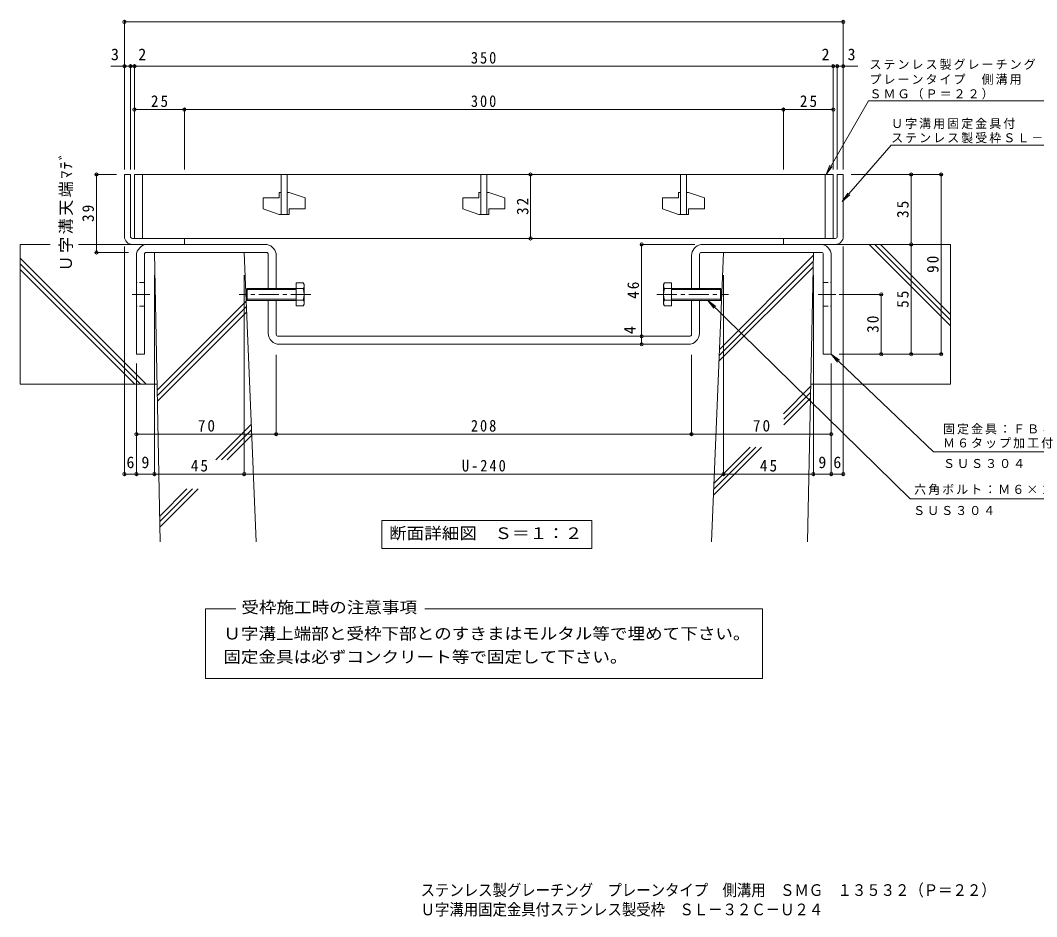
# Model space of a CAD drawing. Units: millimetres, scale not verified. Extents: x -294 to 470, y -388 to 312.
# Drawn here: x -294 to 215, y -388 to 61 of the extents above; entities that cross this region are included whole.
import ezdxf
from ezdxf.enums import TextEntityAlignment as Align

# ---------------------------------------------------------------- set-up
doc = ezdxf.new("R2010")
doc.units = ezdxf.units.MM
doc.header["$LTSCALE"] = 2
doc.header["$PDMODE"] = 32
doc.header["$PDSIZE"] = 1.6
doc.linetypes.add('CHAIN1', pattern=[8, 5, -1, 1, -1])
doc.linetypes.add('DASHED1', pattern=[1.8, 1.2, -0.6])
doc.layers.add('D-0', color=2, linetype='Continuous')
for name, color, linetype, lineweight in [('D-1', 2, 'Continuous', 9), ('D-2', 3, 'Continuous', 9), ('D-4', 7, 'Continuous', 9), ('D-5', 7, 'Continuous', 9), ('D-6', 6, 'Continuous', 9), ('D-8', 3, 'Continuous', 9), ('D-A', 2, 'Continuous', 9)]:
    doc.layers.add(name, color=color, linetype=linetype, lineweight=lineweight)
doc.styles.add('ＭＳ ゴシック', font='')
doc.styles.get('ＭＳ ゴシック').set_extended_font_data('MS Gothic')

msp = doc.modelspace()

# ---------------------------------------------------------------- linework, layer by layer
at = {"layer": 'D-1'}
for p, q in [((-242.13, -47.503), (-242.13, -16.503)), ((-239.13, -16.503), (-242.13, -16.503)), ((-239.13, -47.503), (-239.13, -16.503)), ((114.869, -47.503), (114.869, -16.503)), ((114.869, -16.503), (117.869, -16.503)), ((117.869, -47.503), (117.869, -16.503)), ((-238.13, -48.503), (-212.13, -48.503)), ((-212.13, -51.503), (-212.13, -48.503)), ((113.869, -48.503), (87.869, -48.503)), ((87.869, -51.503), (87.869, -48.503)), ((-238.131, -51.503), (-239.131, -51.503)), ((-212.13, -51.503), (-238.131, -51.503)), ((87.869, -51.503), (113.869, -51.503)), ((113.869, -51.503), (114.87, -51.503))]:
    msp.add_line(p, q, dxfattribs=at)
for centre, radius, start, end in [((-238.13, -47.503), 4, 180, 270), ((-238.13, -47.503), 1, 180, 270), ((113.869, -47.503), 1, 270, 0), ((113.869, -47.503), 4, 270, 0)]:
    msp.add_arc(centre, radius, start, end, dxfattribs=at)
at = {"layer": 'D-2'}
for p, q in [((-237.13, -16.503), (-237.13, -48.503)), ((112.869, -16.503), (-237.13, -16.503)), ((-233.13, -16.503), (-233.13, -48.503)), ((-163.631, -16.503), (-163.631, -36.503)), ((-160.631, -16.503), (-160.631, -36.503)), ((-63.631, -16.503), (-63.631, -36.503)), ((-60.631, -16.503), (-60.631, -36.503)), ((36.369, -16.503), (36.369, -36.503)), ((39.369, -16.503), (39.369, -36.503)), ((108.869, -16.503), (108.869, -48.503)), ((112.869, -16.503), (112.869, -48.503)), ((-172.631, -28.254), (-172.631, -33.753)), ((-172.631, -28.254), (-164.631, -28.254)), ((-164.631, -25.504), (-164.631, -28.254)), ((-163.631, -25.504), (-164.631, -25.504)), ((-159.631, -25.504), (-160.631, -25.504)), ((-159.631, -25.504), (-151.63, -28.254)), ((-151.63, -28.254), (-151.63, -33.753)), ((-72.631, -28.254), (-72.631, -33.753)), ((-72.631, -28.254), (-64.631, -28.254)), ((-64.631, -25.504), (-64.631, -28.254)), ((-63.631, -25.504), (-64.631, -25.504)), ((-59.631, -25.504), (-60.631, -25.504)), ((-59.631, -25.504), (-51.63, -28.254)), ((-51.63, -28.254), (-51.63, -33.753)), ((27.369, -28.254), (27.369, -33.753)), ((27.369, -28.254), (35.369, -28.254)), ((35.369, -25.504), (35.369, -28.254)), ((36.369, -25.504), (35.369, -25.504)), ((40.369, -25.504), (39.369, -25.504)), ((40.369, -25.504), (48.37, -28.254)), ((48.37, -28.254), (48.37, -33.753)), ((-172.631, -33.753), (-164.631, -36.503)), ((-159.631, -33.753), (-159.631, -36.503)), ((-159.631, -33.753), (-151.63, -33.753)), ((-72.631, -33.753), (-64.631, -36.503)), ((-59.631, -33.753), (-59.631, -36.503)), ((-59.631, -33.753), (-51.63, -33.753)), ((27.369, -33.753), (35.369, -36.503)), ((40.369, -33.753), (40.369, -36.503)), ((40.369, -33.753), (48.37, -33.753)), ((-159.631, -36.503), (-164.631, -36.503)), ((-59.631, -36.503), (-64.631, -36.503)), ((40.369, -36.503), (35.369, -36.503)), ((-237.13, -48.503), (112.869, -48.503))]:
    msp.add_line(p, q, dxfattribs=at)
at = {"layer": 'D-4'}
for p, q in [((-242.131, 60.514), (-242.131, -13.912)), ((117.869, 59.914), (-242.131, 59.914)), ((117.869, 60.514), (117.869, -13.912)), ((-249.028, 37.775), (-239.131, 37.775)), ((-239.131, 38.375), (-239.131, -13.912)), ((-237.131, 38.375), (-237.131, -13.912)), ((112.869, 38.375), (112.869, -13.912)), ((114.869, 38.375), (114.869, -13.912)), ((114.869, 37.775), (125.074, 37.775)), ((-212.131, 16.625), (-212.131, -13.912)), ((87.869, 16.625), (87.869, -13.912)), ((-256.731, -16.503), (-246.13, -16.503)), ((-256.131, -55.503), (-256.131, -16.503)), ((-38.745, -48.503), (-38.745, -16.503)), ((167.469, -16.503), (121.869, -16.503)), ((151.869, -51.503), (151.869, -16.503)), ((166.869, -106.503), (166.869, -16.503)), ((-256.731, -55.503), (-240.154, -55.503)), ((-242.131, -167.103), (-242.131, -52.503)), ((16.269, -51.503), (43.469, -51.503)), ((153.148, -51.503), (110.19, -51.503)), ((117.869, -167.103), (117.869, -52.503)), ((151.869, -51.503), (151.869, -106.503)), ((-227.131, -167.103), (-227.131, -66.815)), ((-182.131, -167.103), (-182.131, -66.815)), ((57.869, -167.103), (57.869, -66.815)), ((102.869, -167.103), (102.869, -66.815)), ((137.469, -76.503), (115.74, -76.503)), ((136.869, -106.503), (136.869, -76.503)), ((-166.131, -147.104), (-166.131, -106.789)), ((41.869, -147.104), (41.869, -106.789)), ((167.469, -106.503), (115.74, -106.503)), ((-236.131, -167.103), (-236.131, -111.06)), ((111.869, -167.103), (111.869, -111.06)), ((-236.131, -166.503), (-242.131, -166.503)), ((-182.131, -166.503), (57.869, -166.503)), ((111.869, -166.503), (117.869, -166.503))]:
    msp.add_line(p, q, dxfattribs=at)
for points in [[(-239.131, 37.775), (-237.131, 37.775), (112.869, 37.775), (114.869, 37.775)], [(112.869, 16.025), (87.869, 16.025), (-212.131, 16.025), (-237.131, 16.025)], [(16.869, -101.503), (16.869, -97.503), (16.869, -51.503)], [(-236.131, -146.504), (-166.131, -146.504), (41.869, -146.504), (111.869, -146.504)], [(-236.131, -166.503), (-227.131, -166.503), (-182.131, -166.503)], [(57.869, -166.503), (102.869, -166.503), (111.869, -166.503)]]:
    msp.add_lwpolyline(points, dxfattribs=at)
for p in [(-242.131, 59.914), (117.869, 59.914), (-242.131, 37.775), (-239.131, 37.775), (-237.131, 37.775), (112.869, 37.775), (114.869, 37.775), (117.869, 37.775), (-237.131, 16.025), (-212.131, 16.025), (87.869, 16.025), (112.869, 16.025), (-256.131, -16.503), (-38.745, -16.503), (151.869, -16.503), (166.869, -16.503), (-38.745, -48.503), (16.869, -51.503), (151.869, -51.503), (-256.131, -55.503), (136.869, -76.503), (16.869, -97.503), (16.869, -101.503), (136.869, -106.503), (151.869, -106.503), (166.869, -106.503), (-236.131, -146.504), (-166.131, -146.504), (41.869, -146.504), (111.869, -146.504), (-242.131, -166.503), (-236.131, -166.503), (-227.131, -166.503), (-182.131, -166.503), (57.869, -166.503), (102.869, -166.503), (111.869, -166.503), (117.869, -166.503)]:
    msp.add_point(p, dxfattribs=at)
at = {"layer": 'D-5'}
for p, q in [((109.209, -16.503), (130.494, 20.364)), ((130.494, 20.364), (219.066, 20.364)), ((141.825, -1.828), (117.361, -29.936)), ((141.825, -1.828), (267.112, -1.828)), ((109.209, -16.503), (111.122, -11.884)), ((109.209, -16.503), (112.253, -12.537)), ((117.361, -29.936), (120.123, -25.768)), ((117.361, -29.936), (121.108, -26.625)), ((49.987, -79.503), (53.07, -83.44)), ((111.869, -106.503), (115.005, -110.398)), ((243.809, -155.325), (163.037, -155.325)), ((151.416, -178.937), (231.186, -178.937)), ((-113.2, -189.813), (-8, -189.813)), ((-113.2, -189.813), (-113.2, -203.813)), ((-8, -189.813), (-8, -203.813)), ((-113.2, -203.813), (-8, -203.813)), ((-201.589, -233.955), (-186.372, -233.955)), ((-201.589, -268.877), (-201.589, -233.955)), ((-91.659, -233.955), (77.328, -233.955)), ((77.328, -233.955), (77.328, -268.877)), ((77.328, -268.877), (-201.589, -268.877))]:
    msp.add_line(p, q, dxfattribs=at)
for points in [[(151.416, -178.937), (49.987, -79.503), (53.984, -82.508)], [(163.037, -155.325), (111.869, -106.503), (115.906, -109.453)]]:
    msp.add_lwpolyline(points, dxfattribs=at)
at = {"layer": 'D-6'}
for p, q in [((-294.277, -51.503), (-294.277, -121.503)), ((-279.322, -51.503), (-294.277, -51.503)), ((-228.131, -51.503), (-265.182, -51.503)), ((-224.231, -200.503), (-227.131, -55.503)), ((51.828, -200.503), (57.869, -55.503)), ((57.869, -55.503), (102.869, -55.503)), ((99.969, -200.503), (102.869, -55.503)), ((171.549, -92.218), (130.835, -51.503)), ((171.549, -89.389), (133.664, -51.503)), ((171.549, -86.561), (136.492, -51.503)), ((-231.234, -121.503), (-294.277, -58.461)), ((55.721, -107.07), (102.779, -60.012)), ((55.844, -104.119), (102.837, -57.126)), ((-234.062, -121.503), (-294.277, -61.289)), ((-236.891, -121.503), (-294.277, -64.118)), ((55.598, -110.021), (102.721, -62.898)), ((-225.751, -124.501), (-181.115, -79.866)), ((-225.695, -127.274), (-181.002, -82.582)), ((-225.64, -130.047), (-180.889, -85.297)), ((-225.811, -121.503), (-294.277, -121.503)), ((101.549, -121.503), (171.549, -121.503)), ((87.937, -136.318), (101.525, -122.731)), ((88.009, -139.075), (101.467, -125.617)), ((88.009, -141.904), (101.409, -128.503)), ((-196.367, -159.411), (-178.544, -141.588)), ((-193.538, -159.411), (-178.431, -144.303)), ((-190.71, -159.411), (-178.317, -147.018)), ((52.803, -177.11), (76.902, -153.011)), ((52.925, -174.159), (74.074, -153.011)), ((53.048, -171.207), (71.245, -153.011)), ((-224.49, -187.534), (-210.893, -173.937)), ((-224.434, -190.307), (-208.065, -173.937)), ((-224.379, -193.08), (-205.237, -173.937))]:
    msp.add_line(p, q, dxfattribs=at)
for points in [[(-176.089, -200.503), (-182.131, -55.503), (-227.131, -55.503)], [(103.869, -51.503), (171.549, -51.503), (171.549, -121.503)]]:
    msp.add_lwpolyline(points, dxfattribs=at)
at = {"layer": 'D-8'}
for p, q in [((-171.131, -55.503), (-231.131, -55.503)), ((-171.731, -51.503), (-230.531, -51.503)), ((46.869, -55.503), (106.869, -55.503)), ((47.469, -51.503), (106.269, -51.503)), ((-236.131, -57.103), (-236.131, -106.503)), ((-232.131, -56.503), (-232.131, -106.503)), ((-170.131, -73.503), (-170.131, -56.503)), ((-166.131, -73.503), (-166.131, -57.103)), ((41.869, -73.503), (41.869, -57.103)), ((45.869, -73.503), (45.869, -56.503)), ((107.869, -56.503), (107.869, -106.503)), ((111.869, -57.103), (111.869, -106.503)), ((-170.131, -95.903), (-170.131, -79.503)), ((-166.131, -96.503), (-166.131, -79.503)), ((41.869, -96.503), (41.869, -79.503)), ((45.869, -95.903), (45.869, -79.503)), ((40.869, -97.503), (-165.131, -97.503)), ((40.269, -101.503), (-164.531, -101.503)), ((-236.131, -106.503), (-232.131, -106.503)), ((111.869, -106.503), (107.869, -106.503))]:
    msp.add_line(p, q, dxfattribs=at)
at = {"layer": 'D-8', "linetype": 'DASHED1'}
for p, q in [((-232.131, -70.503), (-236.131, -70.503)), ((107.869, -70.503), (111.869, -70.503)), ((-232.131, -82.503), (-236.131, -82.503)), ((107.869, -82.503), (111.869, -82.503))]:
    msp.add_line(p, q, dxfattribs=at)
at = {"layer": 'D-8', "linetype": 'CHAIN1'}
for p, q in [((-238.33, -76.503), (-229.5, -76.503)), ((114.069, -76.503), (105.239, -76.503))]:
    msp.add_line(p, q, dxfattribs=at)
at = {"layer": 'D-8'}
for centre, radius, start, end in [((-230.531, -57.103), 5.6, 90, 180), ((-231.131, -56.503), 1, 90, 180), ((-171.731, -57.103), 5.6, 79.6124, 90), ((-171.131, -56.503), 1, 0, 90), ((-171.731, -57.103), 5.6, 0, 79.6124), ((47.469, -57.103), 5.6, 100.38759, 180), ((46.869, -56.503), 1, 90, 180), ((47.469, -57.103), 5.6, 90, 100.38759), ((106.269, -57.103), 5.6, 0, 90), ((106.869, -56.503), 1, 0, 90), ((-164.531, -95.903), 5.6, 180, 270), ((-165.131, -96.503), 1, 180, 270), ((40.269, -95.903), 5.6, 270, 0), ((40.869, -96.503), 1, 270, 0)]:
    msp.add_arc(centre, radius, start, end, dxfattribs=at)
at = {"layer": 'D-A'}
for p, q in [((-156.153, -70.73), (-156.153, -82.277)), ((-152.6, -70.73), (-156.153, -70.73)), ((-152.6, -70.73), (-152.153, -71.503)), ((28.339, -70.73), (27.892, -71.503)), ((28.339, -70.73), (31.892, -70.73)), ((31.892, -70.73), (31.892, -82.277)), ((-181.153, -74.045), (-180.612, -73.503)), ((-181.153, -78.962), (-181.153, -74.045)), ((-156.153, -74.045), (-181.153, -74.045)), ((-180.612, -73.503), (-180.612, -79.503)), ((-156.153, -73.503), (-180.612, -73.503)), ((-152.6, -73.617), (-156.153, -73.617)), ((-152.153, -81.503), (-152.153, -71.503)), ((27.892, -81.503), (27.892, -71.503)), ((28.339, -73.617), (31.892, -73.617)), ((31.892, -73.503), (56.35, -73.503)), ((31.892, -74.045), (56.892, -74.045)), ((56.35, -73.503), (56.35, -79.503)), ((56.892, -74.045), (56.35, -73.503)), ((56.892, -78.962), (56.892, -74.045)), ((-181.153, -78.962), (-180.612, -79.503)), ((-156.153, -78.962), (-181.153, -78.962)), ((-156.153, -79.503), (-180.612, -79.503)), ((-152.6, -79.39), (-156.153, -79.39)), ((28.339, -79.39), (31.892, -79.39)), ((31.892, -78.962), (56.892, -78.962)), ((31.892, -79.503), (56.35, -79.503)), ((56.892, -78.962), (56.35, -79.503)), ((-152.6, -82.277), (-156.153, -82.277)), ((-152.153, -81.503), (-152.6, -82.277)), ((27.892, -81.503), (28.339, -82.277)), ((28.339, -82.277), (31.892, -82.277))]:
    msp.add_line(p, q, dxfattribs=at)
at = {"layer": 'D-A', "linetype": 'CHAIN1'}
for p, q in [((-148.792, -76.503), (-184.686, -76.503)), ((24.531, -76.503), (60.425, -76.503))]:
    msp.add_line(p, q, dxfattribs=at)
at = {"layer": 'D-A'}
for centre, radius, start, end in [((-155.551, -72.434), 3.408, 4.38425, 29.99998), ((31.29, -72.434), 3.408, 150, 175.61575), ((-161.707, -76.503), 9.553, 342.41203, 17.58795), ((-154.999, -72.083), 2.848, 327.42444, 358.1913), ((30.738, -72.083), 2.848, 181.80869, 212.57555), ((37.445, -76.503), 9.553, 162.41203, 197.58795), ((-155.551, -80.573), 3.408, 329.99998, 355.61574), ((-154.999, -80.923), 2.848, 1.80869, 32.57555), ((30.738, -80.923), 2.848, 147.42445, 178.19131), ((31.29, -80.573), 3.408, 184.38426, 210)]:
    msp.add_arc(centre, radius, start, end, dxfattribs=at)

# ---------------------------------------------------------------- texts
at = {"layer": 'D-0', "style": 'ＭＳ ゴシック', "width": 0.9}
msp.add_text('Ｕ字溝用固定金具付ステンレス製受枠\u3000ＳＬ－３２Ｃ－Ｕ２４', height=5.865, dxfattribs=at).set_placement((-93.803, -389.217), align=Align.BOTTOM_LEFT)
at = {"layer": 'D-4', "color": 2, "style": 'ＭＳ ゴシック'}
for s, p in [('3', (-248.879, 38.975)), ('2', (-235.198, 38.975)), ('2', (106.995, 38.975)), ('3', (120.02, 38.975)), ('6', (-241.131, -165.303)), ('9', (-233.631, -165.303)), ('9', (105.369, -165.303)), ('6', (112.869, -165.303))]:
    msp.add_text(s, height=5.865, dxfattribs=at).set_placement(p, align=Align.BOTTOM_LEFT)
msp.add_text('4', height=5.865, rotation=90, dxfattribs=at).set_placement((15.669, -96.399), align=Align.BOTTOM_LEFT)
at = {"layer": 'D-4', "color": 2, "char_height": 5.865, "attachment_point": 7, "style": 'ＭＳ ゴシック'}
for s, insert in [('\\T1.27;\\W0.9;350', (-68.631, 38.975)), ('\\T1.27;\\W0.95;25', (-228.881, 17.225)), ('\\T1.27;\\W0.9;300', (-68.631, 17.225)), ('\\T1.27;\\W0.95;25', (96.119, 17.225)), ('\\T1.27;\\W0.95;70', (-205.381, -145.304)), ('\\T1.27;\\W0.9;208', (-68.631, -145.304)), ('\\T1.27;\\W0.95;70', (72.619, -145.304)), ('\\T1.27;\\W0.95;45', (-208.881, -165.303)), ('\\T1.28;\\W0.9;U-240', (-73.131, -165.303)), ('\\T1.27;\\W0.95;45', (76.119, -165.303))]:
    msp.add_mtext(s, dxfattribs=dict(at, insert=insert))
at = {"layer": 'D-4', "color": 2, "char_height": 5.865, "attachment_point": 7, "rotation": 90, "style": 'ＭＳ ゴシック'}
for s, insert in [('\\T1.16;Ｕ字溝天端ﾏﾃﾞ', (-267.814, -65.003)), ('\\T1.27;\\W0.95;32', (-39.745, -36.753)), ('\\T1.27;\\W0.95;35', (150.669, -38.253)), ('\\T1.27;\\W0.95;39', (-257.331, -40.253)), ('\\T1.27;\\W0.95;90', (165.669, -65.753)), ('\\T1.27;\\W0.95;46', (15.669, -78.753)), ('\\T1.27;\\W0.95;55', (150.669, -83.253)), ('\\T1.27;\\W0.95;30', (135.669, -95.753))]:
    msp.add_mtext(s, dxfattribs=dict(at, insert=insert))
at = {"layer": 'D-5', "color": 2, "style": 'ＭＳ ゴシック'}
for s, width, p in [('断面詳細図\u3000Ｓ＝１：２', 1.1, (-109.6, -200.813)), ('受枠施工時の注意事項', 1.1, (-183.595, -237.924)), ('Ｕ字溝上端部と受枠下部とのすきまはモルタル等で埋めて下さい。', 1.1, (-192.595, -251.065)), ('固定金具は必ずコンクリート等で固定して下さい。', 1.1, (-192.595, -262.725)), ('ステンレス製グレーチング\u3000プレーンタイプ\u3000側溝用\u3000ＳＭＧ\u3000１３５３２（Ｐ＝２２）', 0.9, (-93.803, -379.526))]:
    msp.add_text(s, height=5.865, dxfattribs=dict(at, width=width)).set_placement(p, align=Align.BOTTOM_LEFT)
at = {"layer": 'D-5', "char_height": 4.399, "attachment_point": 7, "style": 'ＭＳ ゴシック'}
for s, insert in [('\\T1.17;ステンレス製グレーチング', (130.976, 35.889)), ('\\T1.17;プレーンタイプ\u3000側溝用', (130.976, 28.396)), ('\\T1.17;ＳＭＧ（Ｐ＝２２）', (130.976, 21.068)), ('\\T1.17;Ｕ字溝用固定金具付', (141.83, 6.274)), ('\\T1.17;ステンレス製受枠ＳＬ－３２Ｃ－Ｕ２４', (141.83, -0.876)), ('\\T1.17;固定金具：ＦＢ４×３２', (167.809, -146.659)), ('\\T1.17;Ｍ６タップ加工付', (167.809, -153.659)), ('\\T1.17;ＳＵＳ３０４', (167.809, -163.546)), ('\\T1.17;六角ボルト：Ｍ６×２５', (153.364, -176.937)), ('\\T1.17;ＳＵＳ３０４', (152.843, -187.069))]:
    msp.add_mtext(s, dxfattribs=dict(at, insert=insert))

doc.saveas('drawing.dxf')
